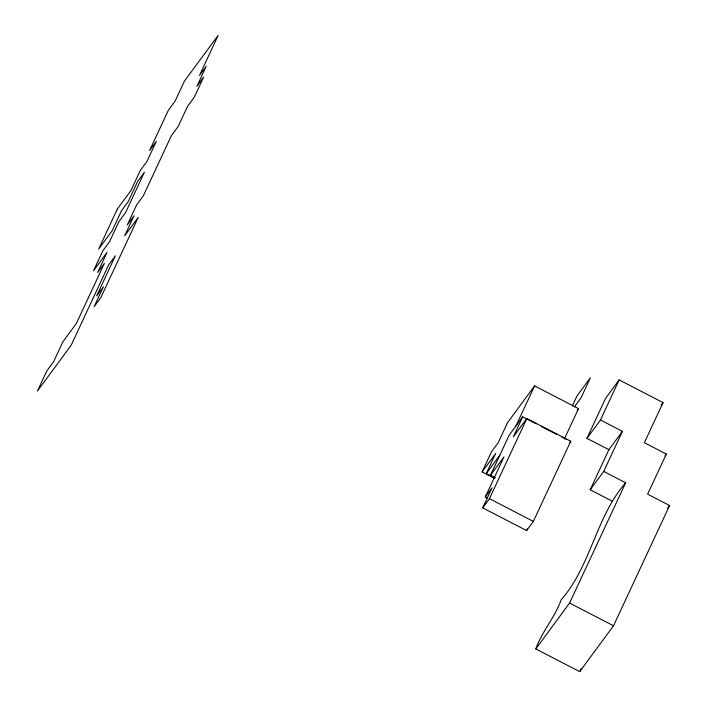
<?xml version="1.0" encoding="UTF-8"?>
<svg xmlns="http://www.w3.org/2000/svg" width="707" height="707" viewBox="0 0 707 707"><rect width="100%" height="100%" fill="white"/><g stroke="black" fill="none" stroke-linecap="round" stroke-linejoin="round"><path stroke-width="1.06" d="M494.803 478.445L482.121 471.878L491.462 451.835L498.223 442.662L507.573 422.618L534.607 385.907L578.512 408.628L564.38 438.932M494.096 477.605L486.292 473.566L495.634 453.523L482.121 471.878M495.342 477.782L490.464 475.254L509.155 435.176L522.676 416.821L536.33 423.891M515.916 425.994L534.607 385.907M487.238 498.002L485.285 496.994L503.976 456.908L490.464 475.254M522.676 416.821L513.326 436.864L526.848 418.509L570.752 441.23L533.361 521.395L526.609 530.577L482.695 507.856L492.045 487.812L485.285 496.994M482.695 507.856L489.456 498.682L526.848 418.509M572.37 405.845L576.93 396.07L590.442 377.715L581.101 397.758L574.34 406.94M526.609 530.577L527.493 528.668M586.943 438.34L600.464 419.985L622.416 431.341L608.895 449.696L586.943 438.34L605.643 398.253L619.155 379.898L663.06 402.619L644.369 442.706L666.321 454.062L647.63 494.149L669.582 505.505L613.508 625.766L579.713 671.65L535.8 648.929C542.136 631.236 554.924 617.37 561.252 599.669C591.079 565.662 595.86 516.799 625.677 482.793L603.725 471.428L590.204 489.783L612.156 501.139M600.464 419.985L619.155 379.898M590.204 489.783L608.895 449.696M603.725 471.428L622.416 431.341M535.8 648.929L569.603 603.044L625.677 482.793M579.713 671.65L581.048 668.787M486.292 473.566L499.805 455.22M577.221 410.378L578.512 408.628M569.462 442.971L570.752 441.23M661.133 405.235L663.06 402.619M665.031 455.812L666.321 454.062M667.655 508.13L669.582 505.505M541.208 426.409L556.824 434.487M561.703 437.014L566.581 439.533M489.456 498.682L533.361 521.395M569.603 603.044L613.508 625.766M117.362 208.98L98.671 249.067L112.192 230.712L121.533 210.668L128.294 201.495L137.635 181.452L144.396 172.269L125.705 212.356L118.944 221.538L109.603 241.582L102.842 250.755L93.492 270.799L107.013 252.443L97.663 272.487L104.424 263.313L76.391 323.444L62.87 341.799L53.52 361.843L46.768 371.016L37.418 391.059L71.213 345.175L108.595 265.001L115.356 255.828L96.665 295.915L103.425 286.733L94.075 306.776L100.836 297.603L138.219 217.429L124.706 235.785L134.047 215.741L127.287 224.914L136.637 204.871L143.397 195.698L171.439 135.567L178.191 126.385L187.541 106.342L194.301 97.168L203.643 77.125L196.891 86.307L206.232 66.264L199.471 75.437L218.163 35.35L184.368 81.234L175.027 101.278L168.266 110.451L149.575 150.538L156.335 141.365L146.985 161.408L140.225 170.581L130.883 190.625L117.362 208.98"/></g></svg>
